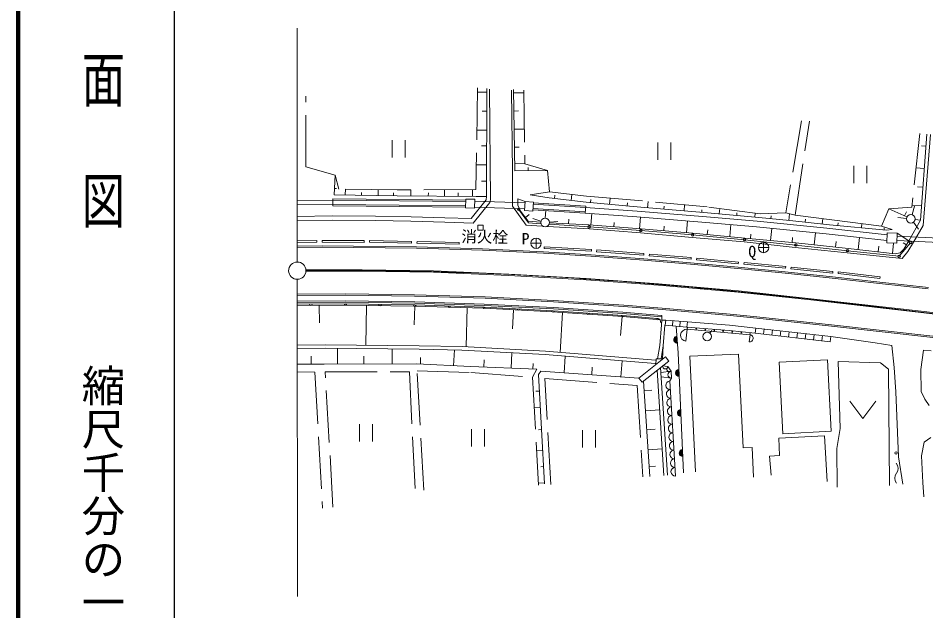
# Model space of a CAD drawing. Units: millimetres, scale not verified. Extents: x 40000 to 680000, y 20000 to 380000.
# Drawn here: x 40000 to 144794, y 262491 to 330976 of the extents above; entities that cross this region are included whole.
import ezdxf
from ezdxf.enums import TextEntityAlignment as Align

# ---------------------------------------------------------------- set-up
doc = ezdxf.new("R2010")
doc.units = ezdxf.units.MM
doc.header["$LTSCALE"] = 1000
doc.linetypes.add('DASHED', pattern=[7.5, 6, -1.5])
for name, color, linetype, lineweight in [('M-TTL', 7, 'Continuous', 13), ('M-TTL-BAND', 7, 'Continuous', 25), ('M-TTL-LINE', 7, 'Continuous', 50), ('M-TTL-TXT', 3, 'Continuous', 13)]:
    doc.layers.add(name, color=color, linetype=linetype, lineweight=lineweight)
doc.styles.add('@ＭＳ ゴシック', font='')
doc.styles.add('ＭＳ ゴシック', font='')
doc.styles.get('@ＭＳ ゴシック').set_extended_font_data('@MS Gothic')
doc.styles.get('ＭＳ ゴシック').set_extended_font_data('MS Gothic')

msp = doc.modelspace()

# ---------------------------------------------------------------- linework, layer by layer
at = {"layer": 'M-TTL', "color": 2, "lineweight": 140}
msp.add_line((40000, 380000), (40000, 20000), dxfattribs=at)
at = {"layer": 'M-TTL', "linetype": 'DASHED'}
for p, q in [((93037, 322908), (92852, 311168)), ((73210, 313777), (73216, 321967)), ((98389, 322661), (98493, 314133)), ((130427, 319102), (128645, 308475)), ((129698, 308217), (131367, 319061)), ((144104, 317661), (143166, 309132)), ((76610, 312844), (73210, 313777)), ((98493, 314133), (101112, 313365)), ((101112, 313365), (101344, 310921)), ((77005, 311203), (76610, 312844)), ((83750, 311141), (77005, 311203)), ((92852, 311168), (83750, 311141)), ((101344, 310921), (99125, 310546)), ((105618, 310397), (101344, 310921)), ((111172, 309936), (105618, 310397)), ((76324, 309935), (72222, 309893)), ((76329, 309435), (72222, 309393)), ((98456, 308926), (92685, 309145)), ((98506, 309625), (92701, 309845)), ((119556, 309171), (111172, 309936)), ((125674, 308368), (119556, 309171)), ((128645, 308475), (125674, 308368)), ((128645, 308475), (129698, 308217)), ((133941, 307688), (129698, 308217)), ((139684, 306949), (140536, 308945)), ((143166, 309132), (140536, 308945)), ((139684, 306949), (133941, 307688)), ((140900, 306571), (139684, 306949)), ((141467, 305281), (148450, 304963)), ((141487, 305781), (148483, 305462)), ((99389, 289480), (99885, 290399)), ((72236, 290121), (74258, 290084)), ((74258, 290084), (75146, 274365)), ((76345, 274457), (75454, 290103)), ((75454, 290103), (85181, 290101)), ((85181, 290101), (85832, 276390)), ((86831, 276444), (86067, 290216)), ((86067, 290216), (92255, 290014)), ((92255, 290014), (99389, 289480)), ((99389, 289480), (100061, 277014)), ((101484, 277103), (100821, 289320)), ((100821, 289320), (111465, 288527)), ((111465, 288527), (112129, 277974))]:
    msp.add_line(p, q, dxfattribs=at)
at = {"layer": 'M-TTL'}
for p, q in [((94098, 322861), (94076, 310380)), ((94435, 322779), (94532, 309966)), ((93029, 322436), (94098, 322434)), ((96954, 322649), (97054, 313254)), ((97346, 313324), (97199, 322735)), ((98393, 322352), (97205, 322333)), ((93574, 320212), (94094, 320211)), ((97763, 320248), (97238, 320240)), ((92960, 318023), (94090, 318021)), ((98444, 318159), (97271, 318141)), ((144895, 317581), (144177, 307632)), ((145337, 317529), (144496, 307008)), ((83195, 316887), (83195, 314887)), ((84695, 316887), (84695, 314887)), ((113869, 316601), (113869, 314601)), ((115369, 316601), (115369, 314601)), ((93502, 316224), (94086, 316223)), ((97850, 316086), (97303, 316077)), ((144304, 316210), (144793, 316175)), ((92897, 314030), (94082, 314028)), ((98492, 314202), (97333, 314184)), ((101112, 313365), (97346, 313324)), ((98873, 313705), (98877, 313340)), ((136464, 313902), (136464, 311902)), ((137964, 313902), (137964, 311902)), ((143665, 313673), (144608, 313605)), ((76498, 310577), (76610, 312844)), ((97054, 313254), (97078, 309262)), ((76750, 311286), (76534, 311296)), ((93482, 312127), (94079, 312126)), ((143819, 311499), (144452, 311454)), ((83771, 310440), (76498, 310577)), ((77779, 311196), (77767, 310553)), ((79651, 310831), (79645, 310518)), ((81582, 311161), (81569, 310481)), ((83334, 310786), (83328, 310448)), ((92865, 310384), (83771, 310440)), ((85349, 311146), (85345, 310430)), ((87357, 310809), (87354, 310418)), ((89234, 311087), (89229, 310406)), ((90816, 310778), (90813, 310397)), ((92442, 311167), (92437, 310387)), ((94076, 310380), (92865, 310384)), ((94076, 310380), (94050, 310001)), ((101308, 310201), (99125, 310546)), ((105588, 309702), (101308, 310201)), ((101976, 310512), (101932, 310128)), ((103934, 310603), (103852, 309904)), ((76328, 309285), (76336, 310085)), ((91653, 309131), (76328, 309285)), ((91656, 309281), (76329, 309435)), ((91668, 309781), (76334, 309935)), ((91671, 309931), (76336, 310085)), ((91651, 309052), (91675, 310078)), ((91675, 310078), (92706, 310054)), ((92302, 307807), (94050, 310001)), ((92537, 307300), (94441, 309689)), ((92706, 310054), (92682, 309028)), ((94532, 309966), (94441, 309689)), ((98646, 307048), (97078, 309262)), ((97703, 309376), (97677, 310097)), ((97677, 310097), (98516, 309771)), ((98009, 308676), (97703, 309376)), ((98516, 309771), (98444, 308755)), ((99479, 309703), (98516, 309771)), ((99407, 308687), (99479, 309703)), ((99463, 309478), (105512, 309108)), ((99474, 309627), (105521, 309258)), ((105521, 309258), (105472, 308459)), ((110987, 309223), (105588, 309702)), ((106124, 310018), (106092, 309658)), ((108338, 310171), (108275, 309464)), ((110336, 309628), (110305, 309283)), ((119585, 308478), (110987, 309223)), ((112728, 309794), (112666, 309077)), ((114587, 309264), (114557, 308914)), ((116935, 309410), (116874, 308713)), ((143192, 309370), (144296, 309290)), ((143204, 308277), (143480, 309238)), ((72223, 308055), (76251, 308132)), ((76251, 308132), (81252, 308082)), ((92682, 309028), (91651, 309052)), ((98908, 307307), (97782, 308887)), ((98875, 307532), (98009, 308676)), ((98444, 308755), (99407, 308687)), ((98992, 308284), (98556, 307954)), ((99417, 308829), (105472, 308459)), ((99428, 308979), (105481, 308609)), ((100859, 307865), (100910, 308738)), ((105472, 308459), (111418, 308019)), ((105512, 309108), (111469, 308667)), ((106222, 308398), (106118, 307068)), ((111469, 308667), (119463, 308026)), ((118943, 308835), (118917, 308536)), ((125531, 307922), (119585, 308478)), ((121000, 308981), (120941, 308351)), ((122986, 308497), (122955, 308163)), ((125094, 308444), (125050, 307967)), ((126938, 308133), (126905, 307790)), ((129053, 308375), (128977, 307591)), ((140536, 308945), (142610, 308004)), ((142559, 308591), (142347, 308123)), ((72224, 307555), (76253, 307632)), ((76253, 307632), (81245, 307582)), ((81245, 307582), (85348, 307507)), ((81252, 308082), (85359, 308007)), ((85348, 307507), (89264, 307402)), ((85359, 308007), (89278, 307901)), ((89264, 307402), (92537, 307300)), ((89278, 307901), (92302, 307807)), ((100493, 306940), (98646, 307048)), ((100331, 307385), (98875, 307532)), ((100340, 307217), (98908, 307307)), ((100355, 307521), (99405, 307832)), ((105913, 306867), (101295, 307157)), ((101328, 307408), (102325, 307492)), ((105899, 307085), (101330, 307344)), ((103575, 307735), (103546, 307218)), ((111937, 306615), (105899, 307085)), ((108817, 307365), (108778, 306861)), ((111418, 308019), (119408, 307378)), ((111842, 307985), (111736, 306630)), ((117269, 307549), (117163, 306202)), ((119408, 307378), (125260, 306862)), ((119463, 308026), (125321, 307509)), ((122281, 307124), (122146, 305733)), ((125321, 307509), (133371, 306700)), ((129090, 307580), (125531, 307922)), ((133653, 307086), (129090, 307580)), ((130890, 307743), (130852, 307389)), ((132910, 307817), (132840, 307174)), ((140250, 306491), (133653, 307086)), ((134661, 307327), (134631, 306998)), ((137403, 307242), (137359, 306752)), ((142567, 307840), (141571, 307926)), ((144177, 307632), (142813, 305230)), ((143361, 307394), (143954, 306588)), ((143560, 307724), (144177, 307632)), ((93073, 307038), (93680, 307045)), ((93080, 306478), (93073, 307038)), ((93687, 306486), (93080, 306478)), ((93680, 307045), (93687, 306486)), ((105939, 306619), (101110, 306903)), ((111899, 306427), (105913, 306867)), ((111844, 306156), (105939, 306619)), ((117820, 305635), (111844, 306156)), ((117873, 305928), (111899, 306427)), ((117884, 306145), (111937, 306615)), ((114594, 306926), (114553, 306408)), ((123890, 305564), (117884, 306145)), ((119616, 306528), (119563, 305983)), ((124583, 306020), (124535, 305503)), ((125260, 306862), (133303, 306054)), ((126999, 306687), (126868, 305285)), ((132052, 306179), (131903, 304785)), ((133303, 306054), (140297, 305290)), ((133371, 306700), (140323, 305941)), ((139991, 306729), (139972, 306517)), ((140900, 306571), (140250, 306491)), ((140332, 306186), (140286, 305003)), ((141501, 306140), (140332, 306186)), ((141455, 304957), (141501, 306140)), ((141501, 306140), (142813, 305230)), ((144496, 307008), (143354, 305095)), ((72225, 305243), (74486, 305277)), ((74489, 305077), (72225, 305043)), ((74486, 305277), (74489, 305077)), ((75110, 305075), (75111, 305275)), ((79944, 305068), (75110, 305075)), ((75111, 305275), (79944, 305268)), ((79944, 305268), (79944, 305068)), ((80565, 305091), (80570, 305291)), ((85418, 304964), (80565, 305091)), ((80570, 305291), (85423, 305164)), ((85423, 305164), (85418, 304964)), ((86044, 304968), (86049, 305168)), ((90906, 304848), (86044, 304968)), ((86049, 305168), (90911, 305048)), ((90911, 305048), (90906, 304848)), ((123825, 305113), (117820, 305635)), ((123846, 305378), (117873, 305928)), ((129689, 304480), (123825, 305113)), ((129794, 304762), (123846, 305378)), ((129792, 305010), (123890, 305564)), ((129401, 305648), (129345, 305052)), ((135829, 304366), (129792, 305010)), ((134434, 305154), (134366, 304522)), ((137125, 305636), (136969, 304239)), ((140286, 305003), (141455, 304957)), ((141057, 304973), (140925, 303796)), ((143009, 305024), (141717, 303456)), ((142169, 305001), (142557, 304781)), ((142813, 305230), (142266, 304268)), ((143354, 305095), (142717, 304018)), ((75092, 304668), (72226, 304636)), ((75092, 304518), (72226, 304486)), ((85992, 304564), (75092, 304668)), ((85989, 304414), (75092, 304518)), ((93614, 304182), (85989, 304414)), ((93620, 304332), (85992, 304564)), ((100658, 303836), (93614, 304182)), ((100666, 303986), (93620, 304332)), ((100666, 303986), (106137, 303619)), ((100737, 304562), (100725, 304362)), ((100725, 304362), (106186, 304033)), ((106198, 304233), (100737, 304562)), ((106186, 304033), (106198, 304233)), ((106796, 304186), (106781, 303987)), ((106781, 303987), (112235, 303575)), ((112250, 303774), (106796, 304186)), ((135705, 303868), (129689, 304480)), ((135760, 304107), (129794, 304762)), ((141717, 303456), (135760, 304107)), ((141254, 303760), (135829, 304366)), ((139374, 304629), (139301, 303978)), ((142266, 304268), (141817, 303855)), ((142717, 304018), (142048, 303218)), ((100656, 303836), (106127, 303470)), ((106127, 303470), (112235, 303022)), ((106137, 303619), (112247, 303171)), ((112235, 303575), (112250, 303774)), ((112235, 303022), (117627, 302564)), ((112247, 303171), (117640, 302713)), ((112872, 303714), (112856, 303515)), ((112856, 303515), (117698, 303114)), ((117714, 303313), (112872, 303714)), ((117698, 303114), (117714, 303313)), ((118339, 303258), (118319, 303059)), ((118319, 303059), (123145, 302571)), ((123165, 302770), (118339, 303258)), ((142048, 303218), (135705, 303868)), ((141817, 303855), (141254, 303760)), ((73226, 301888), (79722, 301893)), ((79722, 301893), (87962, 301764)), ((117627, 302564), (123094, 302064)), ((117640, 302713), (123109, 302214)), ((123094, 302064), (128538, 301515)), ((123109, 302214), (128554, 301664)), ((123145, 302571), (123165, 302770)), ((123812, 302760), (123792, 302561)), ((123792, 302561), (128592, 302080)), ((128612, 302279), (123812, 302760)), ((128592, 302080), (128612, 302279)), ((129244, 302200), (129223, 302001)), ((129223, 302001), (134040, 301493)), ((134061, 301691), (129244, 302200)), ((73228, 301738), (79721, 301743)), ((79721, 301743), (87958, 301614)), ((87958, 301614), (96659, 301257)), ((87962, 301764), (96667, 301407)), ((96659, 301257), (105561, 300737)), ((96667, 301407), (105571, 300887)), ((105571, 300887), (113924, 300290)), ((128538, 301515), (133989, 300934)), ((128554, 301664), (134005, 301083)), ((133989, 300934), (139450, 300330)), ((134005, 301083), (139467, 300479)), ((134040, 301493), (134061, 301691)), ((134686, 301661), (134662, 301462)), ((134662, 301462), (139494, 300888)), ((139518, 301086), (134686, 301661)), ((139494, 300888), (139518, 301086)), ((105561, 300737), (113912, 300141)), ((113912, 300141), (123139, 299320)), ((113924, 300290), (123154, 299469)), ((139450, 300330), (145064, 299688)), ((139467, 300479), (145082, 299837)), ((72229, 299096), (77828, 299119)), ((72230, 298946), (77828, 298969)), ((77828, 299119), (85755, 299010)), ((77828, 298969), (85752, 298860)), ((85752, 298860), (93909, 298625)), ((85755, 299010), (93915, 298774)), ((93915, 298774), (101804, 298366)), ((123139, 299320), (131879, 298372)), ((123154, 299469), (131896, 298521)), ((72230, 298272), (77774, 298322)), ((72230, 298122), (77774, 298172)), ((72230, 297918), (77783, 297956)), ((72230, 297767), (77767, 297803)), ((74776, 295787), (74763, 297783)), ((77767, 297803), (85689, 297694)), ((77774, 298322), (85785, 298202)), ((77774, 298172), (85782, 298052)), ((77783, 297956), (85783, 297833)), ((80136, 293192), (80199, 297770)), ((85689, 297694), (93802, 297484)), ((85737, 295545), (85793, 297692)), ((85782, 298052), (93793, 297788)), ((85783, 297833), (93785, 297587)), ((85785, 298202), (93800, 297938)), ((93793, 297788), (101802, 297373)), ((93800, 297938), (101811, 297523)), ((93909, 298625), (101795, 298216)), ((101795, 298216), (109900, 297675)), ((101804, 298366), (109911, 297824)), ((109900, 297675), (114342, 297323)), ((109911, 297824), (114354, 297473)), ((131879, 298372), (144577, 296942)), ((131896, 298521), (144595, 297091)), ((91720, 292993), (91837, 297535)), ((93785, 297587), (101772, 297160)), ((93802, 297484), (101710, 297036)), ((97079, 295088), (97204, 297291)), ((101710, 297036), (109794, 296506)), ((101772, 297160), (109818, 296613)), ((101802, 297373), (109786, 296860)), ((101811, 297523), (109797, 297010)), ((102560, 292359), (102862, 296961)), ((109786, 296860), (114306, 296465)), ((109797, 297010), (114320, 296615)), ((109818, 296613), (113791, 296285)), ((114306, 296465), (114320, 296615)), ((114342, 297323), (122184, 296623)), ((114354, 297473), (122198, 296772)), ((122184, 296623), (125273, 296296)), ((122198, 296772), (125288, 296445)), ((144577, 296942), (178214, 292860)), ((144595, 297091), (178233, 293009)), ((109542, 294291), (109748, 296510)), ((109794, 296506), (114128, 296104)), ((114268, 295532), (114081, 293166)), ((114128, 296104), (114203, 295758)), ((114268, 295532), (114299, 296093)), ((114299, 296093), (114306, 296465)), ((114299, 296093), (114762, 296082)), ((114762, 296082), (114712, 295484)), ((114762, 296082), (117263, 295873)), ((115596, 296012), (115546, 295414)), ((116429, 295942), (116379, 295344)), ((117263, 295873), (117213, 295275)), ((117263, 295873), (122124, 295484)), ((125273, 296296), (133890, 295404)), ((125288, 296445), (133906, 295553)), ((133906, 295553), (145601, 294231)), ((114666, 295500), (114479, 293119)), ((114712, 295484), (117213, 295275)), ((115986, 295353), (116201, 292301)), ((117225, 295021), (117102, 293660)), ((117215, 295274), (122069, 294887)), ((124499, 294399), (117225, 295021)), ((119843, 294588), (120073, 294896)), ((122069, 294887), (125092, 294572)), ((122124, 295484), (125154, 295168)), ((125154, 295168), (125086, 294572)), ((125086, 294572), (133748, 293582)), ((125154, 295168), (133816, 294178)), ((126116, 295058), (126048, 294462)), ((127079, 294948), (127011, 294352)), ((128041, 294838), (127973, 294242)), ((129004, 294728), (128936, 294132)), ((129966, 294618), (129898, 294022)), ((130929, 294508), (130860, 293912)), ((133890, 295404), (145584, 294082)), ((124383, 293576), (124499, 294399)), ((131891, 294398), (131823, 293802)), ((132854, 294288), (132785, 293692)), ((133816, 294178), (133748, 293582)), ((133816, 294178), (138928, 293442)), ((138928, 293442), (140867, 293151)), ((75435, 293240), (72234, 293172)), ((75437, 292840), (72234, 292772)), ((86307, 293129), (75435, 293240)), ((86300, 292729), (75437, 292840)), ((76866, 292825), (76868, 291012)), ((83168, 292761), (83169, 291019)), ((91228, 292619), (86300, 292729)), ((91244, 293019), (86307, 293129)), ((90364, 292639), (90274, 290812)), ((100862, 292096), (91228, 292619)), ((100890, 292495), (91244, 293019)), ((113583, 291460), (100890, 292495)), ((114081, 293166), (113831, 291622)), ((114479, 293119), (114235, 291613)), ((114479, 293119), (114408, 291583)), ((140867, 293151), (141122, 290593)), ((144231, 290362), (144517, 292618)), ((144517, 292618), (145390, 292536)), ((73845, 291904), (73846, 291009)), ((79922, 291904), (79923, 291015)), ((86448, 291755), (86449, 291023)), ((93793, 291494), (93759, 290652)), ((97004, 292306), (96930, 290521)), ((113550, 291061), (100862, 292096)), ((103162, 291908), (103024, 290009)), ((109723, 291373), (109589, 289532)), ((114730, 291828), (111667, 289381)), ((112041, 288912), (115104, 291359)), ((113652, 291626), (113637, 290954)), ((114323, 291611), (113652, 291626)), ((114320, 291500), (114323, 291611)), ((115104, 291359), (114730, 291828)), ((116201, 292301), (116823, 278432)), ((123148, 292168), (117539, 291934)), ((117539, 291934), (118183, 278544)), ((123686, 281330), (123148, 292168)), ((127846, 291208), (133421, 291498)), ((133421, 291498), (133850, 283242)), ((72235, 290992), (75325, 291010)), ((75325, 291010), (86032, 291022)), ((86032, 291022), (92237, 290714)), ((92237, 290714), (99885, 290399)), ((99461, 291083), (99433, 290418)), ((106284, 290636), (106222, 289777)), ((114551, 278128), (113781, 290302)), ((114950, 278153), (114163, 290607)), ((114405, 290805), (115024, 290715)), ((115024, 290715), (115394, 290185)), ((128275, 282953), (127846, 291208)), ((134677, 291320), (139576, 291130)), ((134677, 291320), (134908, 283578)), ((139576, 291130), (140501, 290417)), ((140501, 290417), (140595, 276991)), ((141317, 287799), (141122, 290593)), ((144231, 290362), (144261, 287826)), ((100067, 289803), (100357, 290203)), ((100772, 277159), (100067, 289803)), ((100357, 290203), (111667, 289381)), ((111667, 289381), (112041, 288912)), ((115394, 290185), (114200, 290022)), ((114231, 289520), (115447, 289381)), ((115447, 289381), (115246, 289055)), ((115394, 290185), (115447, 289381)), ((112911, 278005), (112201, 289040)), ((115246, 289055), (115895, 278067)), ((99783, 287869), (100173, 287891)), ((113175, 287982), (112273, 287924)), ((141620, 280292), (141317, 287799)), ((144261, 287826), (144693, 286965)), ((136010, 286714), (137510, 284714)), ((137510, 284714), (139010, 286714)), ((144693, 286965), (145169, 286235)), ((99580, 285938), (100280, 285977)), ((114072, 285703), (112422, 285597)), ((79405, 282066), (79405, 284066)), ((80905, 284066), (80905, 282066)), ((92336, 281474), (92336, 283474)), ((93836, 283474), (93836, 281474)), ((100065, 283416), (100422, 283436)), ((105169, 281375), (105169, 283375)), ((106669, 283375), (106669, 281375)), ((113559, 283483), (112562, 283419)), ((133850, 283242), (128275, 282953)), ((134908, 283578), (134516, 281260)), ((127824, 282431), (133101, 282710)), ((127894, 280444), (127824, 282431)), ((133101, 282710), (133384, 277435)), ((144585, 281982), (144301, 280420)), ((145352, 282508), (144585, 281982)), ((99848, 280971), (100557, 281011)), ((114357, 281198), (112712, 281092)), ((124735, 281385), (123686, 281330)), ((124735, 281385), (124915, 277944)), ((134516, 281260), (134558, 276777)), ((127894, 280444), (126758, 280362)), ((126758, 280362), (126917, 278168)), ((142125, 277134), (141620, 280292)), ((144301, 280420), (144444, 277314)), ((100329, 279144), (100660, 279163)), ((113598, 279199), (112837, 279150)), ((100048, 277245), (100765, 277285)), ((144444, 277314), (144571, 275677))]:
    msp.add_line(p, q, dxfattribs=at)
for centre, radius in [((97782, 308887), 150), ((143065, 307797), 500), ((100830, 307366), 500), ((105913, 306867), 150), ((111899, 306427), 150), ((117873, 305928), 150), ((123846, 305378), 150), ((143028, 305040), 150), ((129794, 304762), 150), ((135760, 304107), 150), ((141717, 303456), 150), ((119543, 294188), 500), ((141352, 280731), 150)]:
    msp.add_circle(centre, radius, dxfattribs=at)
for centre, radius, start, end in [((73786, 297928), 150, 180.39346, 0.39346), ((77783, 297956), 150, 180.39346, 359.12106), ((81783, 297895), 150, 179.12106, 359.12106), ((85783, 297833), 150, 179.12106, 358.23991), ((89784, 297710), 150, 178.23991, 358.23991), ((93785, 297587), 150, 178.23991, 356.93692), ((97779, 297374), 150, 176.93692, 356.93692), ((101772, 297160), 150, 176.93692, 356.11215), ((105795, 296886), 150, 176.11215, 356.11215), ((109818, 296613), 150, 176.11215, 355.28597), ((113791, 296285), 150, 175.28597, 355.28597), ((113750, 295787), 500, 40.28597, 85.28597), ((117164, 294340), 683, 84.84995, 264.84995), ((117745, 294976), 521, 146.2045, 175.11326), ((117745, 294976), 521, 355.11326, 21.95296), ((118784, 294888), 521, 144.7071, 175.11326), ((118784, 294888), 521, 355.11326, 22.91018), ((119823, 294799), 521, 145.96415, 175.11326), ((119823, 294799), 521, 355.11326, 23.0707), ((120862, 294710), 521, 142.75525, 175.11326), ((120862, 294710), 521, 355.11326, 25.08259), ((121901, 294621), 521, 143.96758, 175.11326), ((121901, 294621), 521, 355.11326, 24.62279), ((122940, 294532), 521, 146.99796, 175.11326), ((122940, 294532), 521, 355.11326, 22.20347), ((123979, 294443), 521, 144.20002, 175.11326), ((123979, 294443), 521, 355.11326, 19.00746), ((116093, 293827), 400, 94.03876, 274.03876), ((116093, 293827), 400, 94.03876, 274.03876), ((116093, 293827), 350, 94.03876, 274.03876), ((116093, 293827), 300, 94.03876, 274.03876), ((116093, 293827), 250, 94.03876, 274.03876), ((116093, 293827), 200, 94.03876, 274.03876), ((116093, 293827), 150, 94.03876, 274.03876), ((116093, 293827), 100, 94.03876, 274.03876), ((116093, 293827), 50, 94.03876, 274.03876), ((124441, 293988), 415, 262.01252, 82.01252), ((114714, 290760), 313, 171.69901, 351.69901), ((115209, 290450), 323, 124.95846, 304.95846), ((116305, 289990), 400, 92.56683, 272.56683), ((116305, 289990), 400, 92.56683, 272.56683), ((116305, 289990), 350, 92.56683, 272.56683), ((116305, 289990), 300, 92.56683, 272.56683), ((115420, 289783), 403, 93.72383, 273.72383), ((116305, 289990), 250, 92.56683, 272.56683), ((116305, 289990), 200, 92.56683, 272.56683), ((116305, 289990), 150, 92.56683, 272.56683), ((116305, 289990), 100, 92.56683, 272.56683), ((116305, 289990), 50, 92.56683, 272.56683), ((115275, 288556), 500, 93.38139, 273.38139), ((115334, 287557), 500, 93.38139, 273.38139), ((115393, 286558), 500, 93.38139, 273.38139), ((115452, 285559), 500, 93.38139, 273.38139), ((115511, 284560), 500, 93.38139, 273.38139), ((116512, 285367), 400, 92.56683, 272.56683), ((116512, 285367), 400, 92.56683, 272.56683), ((116512, 285367), 350, 92.56683, 272.56683), ((116512, 285367), 300, 92.56683, 272.56683), ((116512, 285367), 250, 92.56683, 272.56683), ((116512, 285367), 200, 92.56683, 272.56683), ((116512, 285367), 150, 92.56683, 272.56683), ((116512, 285367), 100, 92.56683, 272.56683), ((116512, 285367), 50, 92.56683, 272.56683), ((115570, 283561), 500, 93.38139, 273.38139), ((115629, 282562), 500, 93.38139, 273.38139), ((115688, 281564), 500, 93.38139, 273.38139), ((115747, 280565), 500, 93.38139, 273.38139), ((116719, 280743), 400, 92.56683, 272.56683), ((116719, 280743), 400, 92.56683, 272.56683), ((116719, 280743), 350, 92.56683, 272.56683), ((116719, 280743), 300, 92.56683, 272.56683), ((116719, 280743), 250, 92.56683, 272.56683), ((116719, 280743), 200, 92.56683, 272.56683), ((116719, 280743), 150, 92.56683, 272.56683), ((115806, 279566), 500, 93.38139, 273.38139), ((116719, 280743), 100, 92.56683, 272.56683), ((116719, 280743), 50, 92.56683, 272.56683), ((115865, 278567), 500, 93.38139, 273.38139), ((140634, 278966), 951, 323.26903, 38.94223), ((142159, 277829), 951, 143.26903, 218.94223)]:
    msp.add_arc(centre, radius, start, end, dxfattribs=at)
at = {"layer": 'M-TTL-BAND'}
msp.add_line((58000, 370000), (58000, 20000), dxfattribs=at)
at = {"layer": 'M-TTL-LINE', "color": 2, "lineweight": 13}
msp.add_line((131273, 298553), (216463, 288279), dxfattribs=at)
msp.add_open_spline([(73230, 301799), (76200, 301804), (79171, 301809), (82141, 301779), (87087, 301730), (92032, 301584), (96972, 301347), (104369, 300992), (111755, 300434), (119129, 299751), (123180, 299377), (127226, 298965), (131273, 298553)], degree=3, knots=[0, 0, 0, 0, 1, 1, 1, 2, 2, 2, 3, 3, 3, 4, 4, 4, 4], dxfattribs=at)
at = {"layer": 'M-TTL-TXT'}
for p, q in [((72227, 302798), (72208, 329801)), ((100396, 304961), (99196, 304961)), ((99796, 304361), (99796, 305561)), ((126063, 303871), (126063, 305071)), ((126663, 304471), (125463, 304471)), ((72254, 264163), (72228, 300798))]:
    msp.add_line(p, q, dxfattribs=at)
for centre, radius in [((99796, 304961), 600), ((126063, 304471), 600), ((72230, 301798), 1000)]:
    msp.add_circle(centre, radius, dxfattribs=at)
msp.add_arc((72230, 301798), 1000, 1.04767, 0.44143, dxfattribs=at)

# ---------------------------------------------------------------- texts
at = {"layer": 'M-TTL', "style": 'ＭＳ ゴシック'}
msp.add_text('消火栓', height=1320, rotation=358.871, dxfattribs=at).set_placement((91146, 304708), align=Align.BOTTOM_LEFT)
at = {"layer": 'M-TTL-BAND', "style": '@ＭＳ ゴシック', "width": 1.4}
msp.add_text('平  面  図', height=3666, rotation=270, dxfattribs=at).set_placement((49777, 306475), align=Align.MIDDLE_RIGHT)
at = {"layer": 'M-TTL-BAND', "style": '@ＭＳ ゴシック'}
msp.add_text('縮尺千分の一', height=3666, rotation=270, dxfattribs=at).set_placement((49777, 261030), align=Align.MIDDLE_RIGHT)
at = {"layer": 'M-TTL-TXT', "style": 'ＭＳ ゴシック'}
for s, p in [('P', (98136, 304433)), ('Q', (124302, 302954))]:
    msp.add_text(s, height=1320, dxfattribs=at).set_placement(p, align=Align.BOTTOM_LEFT)

doc.saveas('drawing.dxf')
